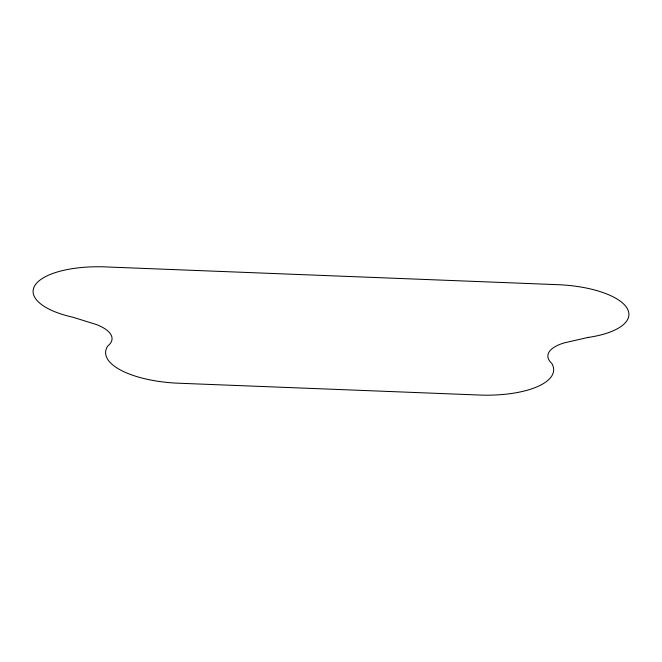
<?xml version="1.0" encoding="UTF-8"?>
<svg xmlns="http://www.w3.org/2000/svg" width="662" height="662" viewBox="0 0 662 662"><rect width="100%" height="100%" fill="white"/><g stroke="black" fill="none" stroke-linecap="round" stroke-linejoin="round"><path stroke-width="0.99" d="M587.848 337.479L564.107 342.916A48.649 18.379 2.4 0 0 551.818 363.463A74.003 27.961 2.4 0 1 481.919 395.131L176.026 383.116A74.003 27.961 2.4 0 1 107.74 346.027A48.649 18.379 2.4 0 0 96.437 324.554L72.994 317.255A71.868 27.159 2.4 0 1 35.334 284.809A71.868 27.159 2.4 0 1 107.898 267.009L555.352 284.586A71.868 27.159 2.4 0 1 626.955 308.037A71.868 27.159 2.4 0 1 587.848 337.479"/></g></svg>
